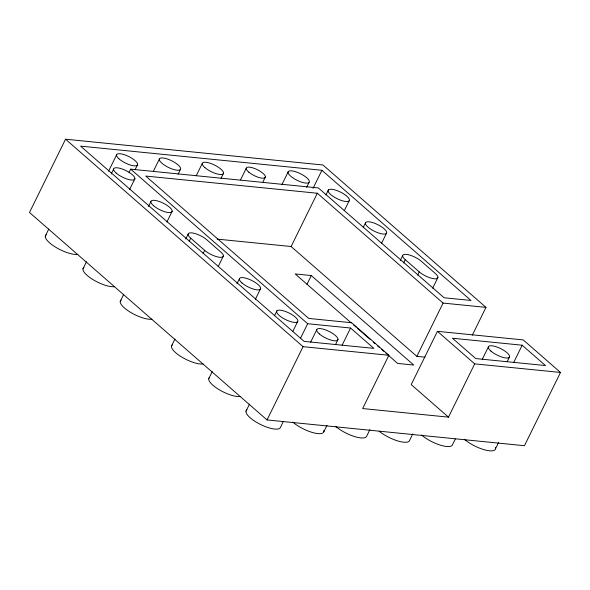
<?xml version="1.0" encoding="UTF-8"?>
<svg xmlns="http://www.w3.org/2000/svg" width="590" height="590" viewBox="0 0 590 590"><rect width="100%" height="100%" fill="white"/><g stroke="black" fill="none" stroke-linecap="round" stroke-linejoin="round"><path stroke-width="0.89" d="M472.266 335.238L485.983 307.368L322.973 164.994L65.549 139.21L29.5 212.474L267.027 419.94L524.451 445.716L560.5 372.452L523.242 339.914L437.433 331.322L411.215 384.599L448.474 417.145L474.692 363.86L560.5 372.452M45.312 236.074L48.786 229.023M108.56 171.189L116.628 154.794M111.215 173.939L113.634 169.02M129.07 172.42L130.678 169.146L318.386 187.945L444.137 297.773L470.953 300.457L321.919 170.289L80.579 146.121L304.13 341.381L373.854 348.366L350.563 328.025L307.663 323.726L130.678 169.146M82.998 268.811L86.465 261.761M135.117 169.684L137.536 164.772M129.645 189.442L134.889 178.792M153.452 171.115L159.499 158.821M148.474 206.485L150.893 201.566M178.055 174.257L180.474 169.337A11.734 3.702 26.2 0 0 166.38 158.68A11.734 3.702 26.2 0 0 163.106 164.219A11.734 3.702 26.2 0 0 180.474 169.337M120.257 301.357L123.723 294.307M166.904 221.988L172.147 211.331M196.212 175.776L202.267 163.482M185.732 239.024L188.151 234.105M189.117 241.465L190.732 238.183A11.734 3.702 26.2 0 1 191.794 232.888A11.734 3.702 26.2 0 1 206.825 239.798L220.793 252.004A11.734 3.702 26.2 0 1 219.738 257.299A11.734 3.702 26.2 0 1 204.708 250.389L190.732 238.183M221.095 178.18L223.522 173.268M203.093 253.671L204.708 250.389M240.536 179.876L246.185 168.401M171.484 346.101L174.957 339.051M218.13 266.739L223.374 256.082M262.985 181.853L265.404 176.934M281.887 184.648L288.34 171.535M236.959 283.775L239.378 278.856M208.749 378.647L212.216 371.597M306.645 187.318L309.064 182.399A11.734 3.702 26.2 0 0 295.664 171.742A11.734 3.702 26.2 0 0 291.372 176.757A11.734 3.702 26.2 0 0 309.064 182.399M255.396 299.278L260.64 288.621M313.047 188.321L321.919 170.289M217.172 239.112L291.113 246.517L317.332 193.24L443.075 303.076L485.983 307.368M326.005 194.87L328.423 189.951M274.564 315.687L276.983 310.768M306.97 284.343L311.291 275.552L413.752 365.048L397.667 363.433L385.897 353.152M344.302 210.66L349.14 200.821A11.734 3.702 26.2 0 0 335.762 190.164A11.734 3.702 26.2 0 0 331.447 195.172A11.734 3.702 26.2 0 0 349.14 200.821M246.008 411.193L249.474 404.135M292.706 331.639L297.552 321.801A11.734 3.702 26.2 0 0 284.542 311.159A11.734 3.702 26.2 0 0 279.712 315.886A11.734 3.702 26.2 0 0 297.552 321.801M300.399 338.483L307.663 323.726M267.027 419.94L303.076 346.677L388.884 355.269L362.666 408.553L448.474 417.145M363.189 227.497L365.616 222.585M310.672 342.112L316.719 329.817M283.281 421.599L280.582 427.079A19.087 6.025 26.2 0 1 259.829 424.136A19.087 6.025 26.2 0 1 246.908 409.88M381.627 243.109L386.472 233.279A11.734 3.702 26.2 0 0 372.718 222.614A11.734 3.702 26.2 0 0 368.934 227.895A11.734 3.702 26.2 0 0 386.472 233.279M335.555 344.508L337.974 339.589M342.097 345.239L350.563 328.025M400.249 260.507L402.668 255.588M403.641 262.948L405.256 259.666A11.734 3.702 26.2 0 1 406.311 254.371A11.734 3.702 26.2 0 1 421.341 261.281L435.317 273.48A11.734 3.702 26.2 0 1 434.255 278.782A11.734 3.702 26.2 0 1 419.225 271.872L405.256 259.666M323.91 431.57L326.993 425.301M417.617 275.147L419.225 271.872M432.654 288.215L437.898 277.558M369.901 429.601L366.818 435.87A19.559 6.173 26.2 0 1 354.73 436.607A19.559 6.173 26.2 0 1 335.695 426.386M291.113 246.517L416.857 356.353L443.075 303.076M412.808 433.893L409.718 440.162A19.559 6.173 26.2 0 1 398.066 441.04A19.559 6.173 26.2 0 1 379.223 431.216M482.288 359.303L488.336 347.001M455.325 438.975L452.626 444.462A19.559 6.173 26.2 0 1 440.538 445.199A19.559 6.173 26.2 0 1 421.503 434.978M507.171 361.692L509.598 356.773M513.713 362.422L522.179 345.209L545.47 365.549L475.747 358.565L452.464 338.225L522.179 345.209M495.526 448.754L498.616 442.485M317.332 193.24L145.715 176.056L308.718 318.43L351.625 322.73L388.884 355.269M311.291 275.552L295.207 273.937L351.279 322.922M416.857 356.353L425.073 357.179M437.433 331.322L474.692 363.86M353.358 324.736L356.131 327.155M357.511 328.365L369.974 339.25M373.433 342.274L374.82 343.483M377.593 345.895L379.665 347.709M381.745 349.523L383.817 351.338M65.549 139.21L303.076 346.677M77.747 254.386A19.559 6.173 26.2 0 1 55.099 246.863A19.559 6.173 26.2 0 1 46.241 234.731M114.652 286.681A19.087 6.025 26.2 0 1 92.542 279.343A19.087 6.025 26.2 0 1 83.898 267.506M151.91 319.227A19.087 6.025 26.2 0 1 129.807 311.889A19.087 6.025 26.2 0 1 121.164 300.052M203.137 363.971A19.087 6.025 26.2 0 1 181.034 356.633A19.087 6.025 26.2 0 1 172.391 344.796M240.395 396.517A19.087 6.025 26.2 0 1 218.293 389.179A19.087 6.025 26.2 0 1 209.649 377.342M323.858 430.361A19.559 6.173 26.2 0 1 313.275 432.728A19.559 6.173 26.2 0 1 292.788 422.086M495.475 447.545A19.559 6.173 26.2 0 1 484.892 449.912A19.559 6.173 26.2 0 1 464.411 439.277M204.833 167.553A11.734 3.702 26.2 0 0 222.954 174.065A11.734 3.702 26.2 0 0 210.888 163.496A11.734 3.702 26.2 0 0 204.833 167.553M248.803 172.169A10.591 3.341 26.2 0 0 265.006 177.708A10.591 3.341 26.2 0 0 253.582 168.128A10.591 3.341 26.2 0 0 248.803 172.169M153.474 205.644A11.734 3.702 26.2 0 0 171.594 212.135A11.734 3.702 26.2 0 0 159.492 201.566A11.734 3.702 26.2 0 0 153.474 205.644M116.215 173.099A11.734 3.702 26.2 0 0 134.336 179.589A11.734 3.702 26.2 0 0 122.233 169.02A11.734 3.702 26.2 0 0 116.215 173.099M241.966 282.935A11.734 3.702 26.2 0 0 260.079 289.425A11.734 3.702 26.2 0 0 247.977 278.856A11.734 3.702 26.2 0 0 241.966 282.935M319.301 333.896A11.734 3.702 26.2 0 0 337.421 340.393A11.734 3.702 26.2 0 0 325.319 329.817A11.734 3.702 26.2 0 0 319.301 333.896M490.924 351.08A11.734 3.702 26.2 0 0 509.037 357.577A11.734 3.702 26.2 0 0 496.935 347.009A11.734 3.702 26.2 0 0 490.924 351.08M118.826 158.71A11.594 3.658 26.2 0 0 136.865 165.502A11.594 3.658 26.2 0 0 125.552 155.133A11.594 3.658 26.2 0 0 118.826 158.71"/></g></svg>
